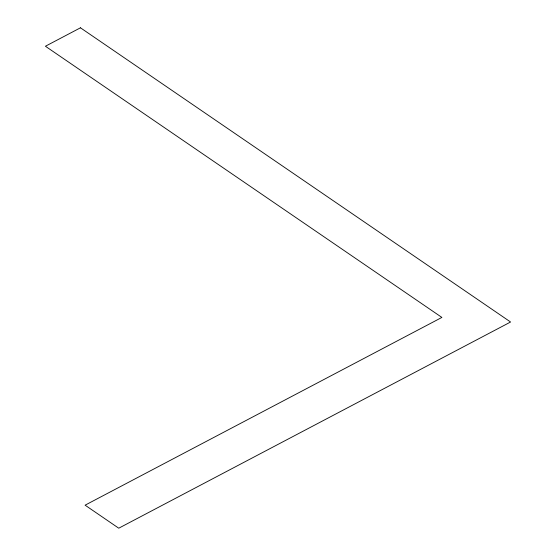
<?xml version="1.0" encoding="UTF-8"?>
<svg xmlns="http://www.w3.org/2000/svg" width="556" height="556" viewBox="0 0 556 556"><rect width="100%" height="100%" fill="white"/><g stroke="black" fill="none" stroke-linecap="round" stroke-linejoin="round"><path stroke-width="0.83" d="M80.46 27.8L45.418 46.238L441.888 317.427L85.096 505.175L118.755 528.2L510.582 322.007L80.46 27.8"/></g></svg>
